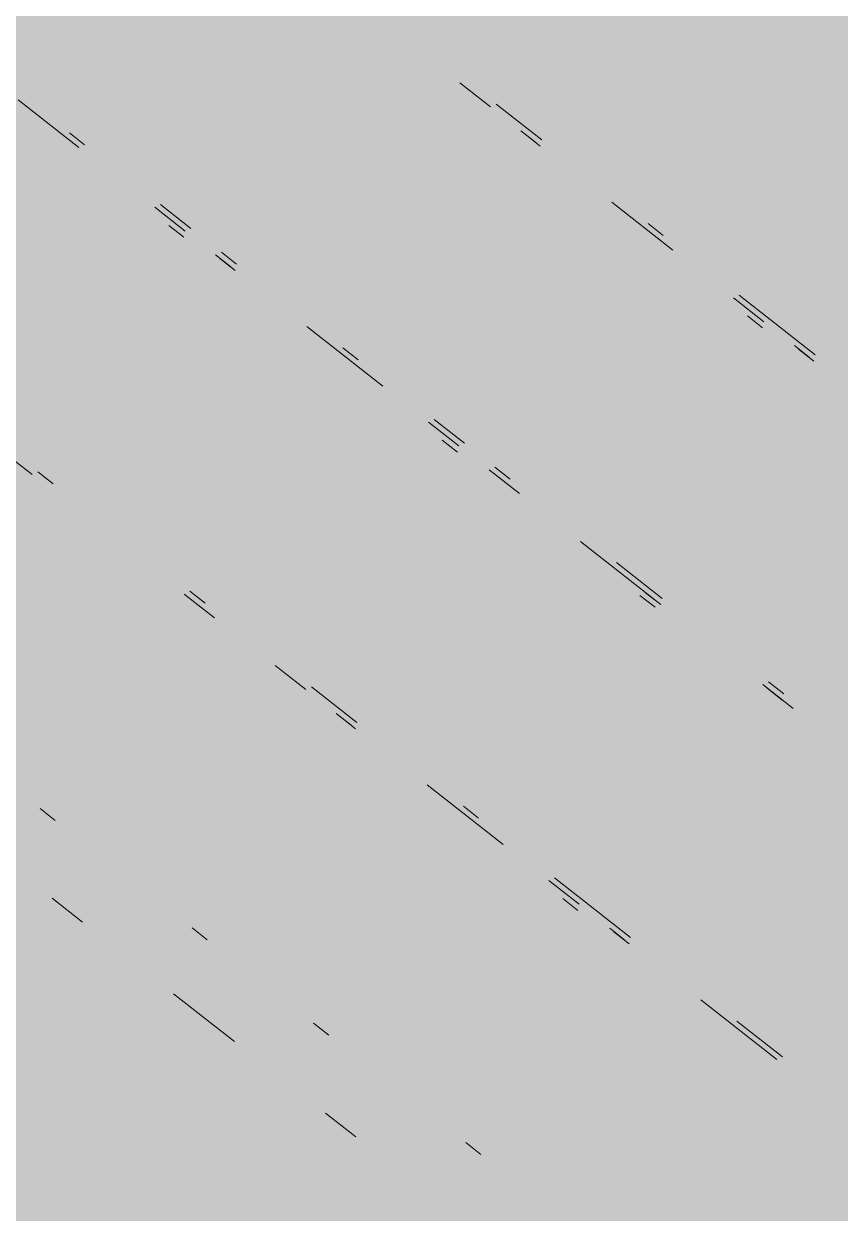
# Paper-space layout '03 3D Building and Roof' of a CAD drawing. Header units: millimetres. Extents: x 5 to 415, y 5 to 292.
# Drawn here: x 276.782 to 278.572, y 73.742 to 76.349 of the extents above; entities that cross this region are included whole.
import ezdxf

# ---------------------------------------------------------------- set-up
doc = ezdxf.new("R2010")
doc.units = ezdxf.units.MM
doc.layers.add('EXISTING', color=7, linetype='Continuous')
doc.layers.add('IMAGES', color=7, linetype='Continuous')

# ---------------------------------------------------------------- blocks, each defined once
blk = doc.blocks.new('SHEET_03')
at = {"layer": 'EXISTING', "color": 250, "lineweight": 9}
for p, q in [((277.7383, 76.2196), (277.805, 76.1673)), ((276.7694, 76.1827), (276.9027, 76.0781)), ((277.9175, 76.0946), (277.8175, 76.1731)), ((276.9152, 76.0839), (276.8818, 76.1101)), ((277.8716, 76.1149), (277.905, 76.0888)), ((277.9144, 76.081), (277.8811, 76.1071)), ((277.0693, 75.9473), (277.1359, 75.895)), ((277.1484, 75.9008), (277.0818, 75.9531)), ((278.0716, 75.958), (278.2049, 75.8533)), ((277.1329, 75.8813), (277.0996, 75.9074)), ((278.1841, 75.8854), (278.1507, 75.9115)), ((277.2026, 75.8426), (277.2359, 75.8165)), ((277.2484, 75.8224), (277.2151, 75.8485)), ((277.2454, 75.8087), (277.212, 75.8348)), ((278.3382, 75.7487), (278.4049, 75.6964)), ((278.5173, 75.6238), (278.3507, 75.7546)), ((278.4018, 75.6827), (278.3685, 75.7089)), ((277.4026, 75.6857), (277.5692, 75.5549)), ((277.515, 75.6131), (277.4817, 75.6392)), ((278.4715, 75.6441), (278.5048, 75.6179)), ((278.5143, 75.6101), (278.4809, 75.6363)), ((277.6692, 75.4764), (277.7358, 75.4241)), ((277.7483, 75.43), (277.6817, 75.4823)), ((277.7328, 75.4104), (277.6994, 75.4366)), ((276.7335, 75.4134), (276.8002, 75.3611)), ((277.8025, 75.3718), (277.8691, 75.3195)), ((277.8483, 75.3515), (277.815, 75.3777)), ((276.846, 75.3408), (276.8127, 75.367)), ((277.8452, 75.3378), (277.8119, 75.364)), ((278.0024, 75.2148), (278.1691, 75.084)), ((278.1816, 75.0899), (278.0816, 75.1684)), ((277.1334, 75.0995), (277.2001, 75.0472)), ((277.1793, 75.0792), (277.1459, 75.1054)), ((278.166, 75.0704), (278.1327, 75.0965)), ((278.1785, 75.0762), (278.1452, 75.1024)), ((277.3334, 74.9425), (277.4001, 74.8902)), ((278.4024, 74.9009), (278.469, 74.8486)), ((278.4482, 74.8806), (278.4148, 74.9068)), ((277.5125, 74.8176), (277.4125, 74.8961)), ((278.4451, 74.8669), (278.4118, 74.8931)), ((277.4667, 74.8379), (277.5, 74.8118)), ((277.5095, 74.8039), (277.4761, 74.8301)), ((277.6667, 74.681), (277.8333, 74.5502)), ((276.851, 74.6033), (276.8176, 74.6295)), ((277.7791, 74.6083), (277.7458, 74.6345)), ((277.9333, 74.4717), (277.9999, 74.4194)), ((278.1124, 74.3468), (277.9458, 74.4775)), ((276.8438, 74.4327), (276.9104, 74.3804)), ((277.9969, 74.4057), (277.9636, 74.4318)), ((277.1842, 74.3417), (277.1509, 74.3679)), ((278.0666, 74.367), (278.0999, 74.3409)), ((278.1093, 74.3331), (278.076, 74.3592)), ((277.1104, 74.2234), (277.2437, 74.1188)), ((278.2665, 74.2101), (278.4332, 74.0793)), ((277.4509, 74.1324), (277.4175, 74.1586)), ((278.4457, 74.0852), (278.3457, 74.1636)), ((277.4437, 73.9618), (277.5103, 73.9095)), ((277.7841, 73.8709), (277.7508, 73.897))]:
    blk.add_line(p, q, dxfattribs=at)
at = {"layer": 'IMAGES', "color": 7}
for points in [[(276.6145, 76.3482), (277.1927, 76.3482), (276.6145, 76.4446), (277.1927, 76.4446)], [(277.1927, 76.3482), (277.2891, 76.3482), (277.1927, 76.4446), (277.2891, 76.4446)], [(277.2891, 76.3482), (277.3855, 76.3482), (277.2891, 76.4446), (277.3855, 76.4446)], [(277.3855, 76.3482), (277.4818, 76.3482), (277.3855, 76.4446), (277.4818, 76.4446)], [(277.4818, 76.3482), (277.5782, 76.3482), (277.4818, 76.4446), (277.5782, 76.4446)], [(277.5782, 76.3482), (277.6745, 76.3482), (277.5782, 76.4446), (277.6745, 76.4446)], [(277.6745, 76.3482), (277.7709, 76.3482), (277.6745, 76.4446), (277.7709, 76.4446)], [(277.7709, 76.3482), (278.2527, 76.3482), (277.7709, 76.4446), (278.2527, 76.4446)], [(278.2527, 76.3482), (278.4455, 76.3482), (278.2527, 76.4446), (278.4455, 76.4446)], [(278.4455, 76.3482), (278.6382, 76.3482), (278.4455, 76.4446), (278.6382, 76.4446)], [(276.7109, 76.2518), (276.8073, 76.2518), (276.7109, 76.3482), (276.8073, 76.3482)], [(276.8073, 76.2518), (276.9036, 76.2518), (276.8073, 76.3482), (276.9036, 76.3482)], [(276.9036, 76.2518), (277.3855, 76.2518), (276.9036, 76.3482), (277.3855, 76.3482)], [(277.3855, 76.2518), (277.4818, 76.2518), (277.3855, 76.3482), (277.4818, 76.3482)], [(277.4818, 76.2518), (277.5782, 76.2518), (277.4818, 76.3482), (277.5782, 76.3482)], [(277.5782, 76.2518), (277.7709, 76.2518), (277.5782, 76.3482), (277.7709, 76.3482)], [(277.7709, 76.2518), (277.8673, 76.2518), (277.7709, 76.3482), (277.8673, 76.3482)], [(277.8673, 76.2518), (278.3491, 76.2518), (277.8673, 76.3482), (278.3491, 76.3482)], [(278.3491, 76.2518), (278.4455, 76.2518), (278.3491, 76.3482), (278.4455, 76.3482)], [(278.4455, 76.2518), (278.5418, 76.2518), (278.4455, 76.3482), (278.5418, 76.3482)], [(278.5418, 76.2518), (278.7345, 76.2518), (278.5418, 76.3482), (278.7345, 76.3482)], [(276.7109, 76.1554), (276.8073, 76.1554), (276.7109, 76.2518), (276.8073, 76.2518)], [(276.8073, 76.1554), (276.9036, 76.1554), (276.8073, 76.2518), (276.9036, 76.2518)], [(276.9036, 76.1554), (277, 76.1554), (276.9036, 76.2518), (277, 76.2518)], [(277, 76.1554), (277.4818, 76.1554), (277, 76.2518), (277.4818, 76.2518)], [(277.4818, 76.1554), (277.5782, 76.1554), (277.4818, 76.2518), (277.5782, 76.2518)], [(277.5782, 76.1554), (277.6745, 76.1554), (277.5782, 76.2518), (277.6745, 76.2518)], [(277.6745, 76.1554), (277.8673, 76.1554), (277.6745, 76.2518), (277.8673, 76.2518)], [(277.8673, 76.1554), (277.9636, 76.1554), (277.8673, 76.2518), (277.9636, 76.2518)], [(277.9636, 76.1554), (278.5418, 76.1554), (277.9636, 76.2518), (278.5418, 76.2518)], [(278.5418, 76.1554), (278.6382, 76.1554), (278.5418, 76.2518), (278.6382, 76.2518)], [(276.7109, 76.059), (276.8073, 76.059), (276.7109, 76.1554), (276.8073, 76.1554)], [(276.8073, 76.059), (277, 76.059), (276.8073, 76.1554), (277, 76.1554)], [(277, 76.059), (277.0964, 76.059), (277, 76.1554), (277.0964, 76.1554)], [(277.0964, 76.059), (277.5782, 76.059), (277.0964, 76.1554), (277.5782, 76.1554)], [(277.5782, 76.059), (277.6745, 76.059), (277.5782, 76.1554), (277.6745, 76.1554)], [(277.6745, 76.059), (277.7709, 76.059), (277.6745, 76.1554), (277.7709, 76.1554)], [(277.7709, 76.059), (277.9636, 76.059), (277.7709, 76.1554), (277.9636, 76.1554)], [(277.9636, 76.059), (278.06, 76.059), (277.9636, 76.1554), (278.06, 76.1554)], [(278.06, 76.059), (278.1564, 76.059), (278.06, 76.1554), (278.1564, 76.1554)], [(278.1564, 76.059), (278.6382, 76.059), (278.1564, 76.1554), (278.6382, 76.1554)], [(276.7109, 75.9626), (276.8073, 75.9626), (276.7109, 76.059), (276.8073, 76.059)], [(276.8073, 75.9626), (276.9036, 75.9626), (276.8073, 76.059), (276.9036, 76.059)], [(276.9036, 75.9626), (277, 75.9626), (276.9036, 76.059), (277, 76.059)], [(277, 75.9626), (277.0964, 75.9626), (277, 76.059), (277.0964, 76.059)], [(277.0964, 75.9626), (277.1927, 75.9626), (277.0964, 76.059), (277.1927, 76.059)], [(277.1927, 75.9626), (277.2891, 75.9626), (277.1927, 76.059), (277.2891, 76.059)], [(277.2891, 75.8662), (277.8673, 75.8662), (277.2891, 76.059), (277.8673, 76.059)], [(277.8673, 75.9626), (277.9636, 75.9626), (277.8673, 76.059), (277.9636, 76.059)], [(277.9636, 75.9626), (278.1564, 75.9626), (277.9636, 76.059), (278.1564, 76.059)], [(278.1564, 75.9626), (278.2527, 75.9626), (278.1564, 76.059), (278.2527, 76.059)], [(278.2527, 75.9626), (278.7345, 75.9626), (278.2527, 76.059), (278.7345, 76.059)], [(276.3255, 75.8662), (276.8073, 75.8662), (276.3255, 75.9626), (276.8073, 75.9626)], [(276.8073, 75.8662), (276.9036, 75.8662), (276.8073, 75.9626), (276.9036, 75.9626)], [(276.9036, 75.8662), (277, 75.8662), (276.9036, 75.9626), (277, 75.9626)], [(277, 75.8662), (277.0964, 75.8662), (277, 75.9626), (277.0964, 75.9626)], [(277.0964, 75.8662), (277.1927, 75.8662), (277.0964, 75.9626), (277.1927, 75.9626)], [(277.1927, 75.8662), (277.2891, 75.8662), (277.1927, 75.9626), (277.2891, 75.9626)], [(277.8673, 75.8662), (277.9636, 75.8662), (277.8673, 75.9626), (277.9636, 75.9626)], [(277.9636, 75.8662), (278.06, 75.8662), (277.9636, 75.9626), (278.06, 75.9626)], [(278.06, 75.8662), (278.2527, 75.8662), (278.06, 75.9626), (278.2527, 75.9626)], [(278.2527, 75.8662), (278.3491, 75.8662), (278.2527, 75.9626), (278.3491, 75.9626)], [(278.3491, 75.8662), (278.8309, 75.8662), (278.3491, 75.9626), (278.8309, 75.9626)], [(276.5182, 75.7698), (277, 75.7698), (276.5182, 75.8662), (277, 75.8662)], [(277, 75.7698), (277.0964, 75.7698), (277, 75.8662), (277.0964, 75.8662)], [(277.0964, 75.7698), (277.2891, 75.7698), (277.0964, 75.8662), (277.2891, 75.8662)], [(277.2891, 75.7698), (277.3855, 75.7698), (277.2891, 75.8662), (277.3855, 75.8662)], [(277.3855, 75.7698), (277.9636, 75.7698), (277.3855, 75.8662), (277.9636, 75.8662)], [(277.9636, 75.7698), (278.06, 75.7698), (277.9636, 75.8662), (278.06, 75.8662)], [(278.06, 75.7698), (278.1564, 75.7698), (278.06, 75.8662), (278.1564, 75.8662)], [(278.1564, 75.7698), (278.2527, 75.7698), (278.1564, 75.8662), (278.2527, 75.8662)], [(278.2527, 75.7698), (278.3491, 75.7698), (278.2527, 75.8662), (278.3491, 75.8662)], [(278.3491, 75.7698), (278.4455, 75.7698), (278.3491, 75.8662), (278.4455, 75.8662)], [(278.4455, 75.7698), (278.5418, 75.7698), (278.4455, 75.8662), (278.5418, 75.8662)], [(278.5418, 75.7698), (279.0236, 75.7698), (278.5418, 75.8662), (279.0236, 75.8662)], [(276.6145, 75.6734), (277.0964, 75.6734), (276.6145, 75.7698), (277.0964, 75.7698)], [(277.0964, 75.6734), (277.1927, 75.6734), (277.0964, 75.7698), (277.1927, 75.7698)], [(277.1927, 75.6734), (277.2891, 75.6734), (277.1927, 75.7698), (277.2891, 75.7698)], [(277.2891, 75.6734), (277.3855, 75.6734), (277.2891, 75.7698), (277.3855, 75.7698)], [(277.3855, 75.6734), (277.4818, 75.6734), (277.3855, 75.7698), (277.4818, 75.7698)], [(277.4818, 75.6734), (278.1564, 75.6734), (277.4818, 75.7698), (278.1564, 75.7698)], [(278.1564, 75.6734), (278.2527, 75.6734), (278.1564, 75.7698), (278.2527, 75.7698)], [(278.2527, 75.6734), (278.3491, 75.6734), (278.2527, 75.7698), (278.3491, 75.7698)], [(278.3491, 75.6734), (278.4455, 75.6734), (278.3491, 75.7698), (278.4455, 75.7698)], [(278.4455, 75.6734), (278.5418, 75.6734), (278.4455, 75.7698), (278.5418, 75.7698)], [(278.5418, 75.6734), (278.6382, 75.6734), (278.5418, 75.7698), (278.6382, 75.7698)], [(276.7109, 75.577), (277.2891, 75.577), (276.7109, 75.6734), (277.2891, 75.6734)], [(277.2891, 75.577), (277.3855, 75.577), (277.2891, 75.6734), (277.3855, 75.6734)], [(277.3855, 75.577), (277.5782, 75.577), (277.3855, 75.6734), (277.5782, 75.6734)], [(277.5782, 75.577), (277.6745, 75.577), (277.5782, 75.6734), (277.6745, 75.6734)], [(277.6745, 75.577), (277.7709, 75.577), (277.6745, 75.6734), (277.7709, 75.6734)], [(277.7709, 75.577), (278.2527, 75.577), (277.7709, 75.6734), (278.2527, 75.6734)], [(278.2527, 75.577), (278.3491, 75.577), (278.2527, 75.6734), (278.3491, 75.6734)], [(278.3491, 75.577), (278.4455, 75.577), (278.3491, 75.6734), (278.4455, 75.6734)], [(278.4455, 75.577), (278.5418, 75.577), (278.4455, 75.6734), (278.5418, 75.6734)], [(278.5418, 75.577), (278.6382, 75.577), (278.5418, 75.6734), (278.6382, 75.6734)], [(276.7109, 75.4806), (276.8073, 75.4806), (276.7109, 75.577), (276.8073, 75.577)], [(276.8073, 75.4806), (276.9036, 75.4806), (276.8073, 75.577), (276.9036, 75.577)], [(276.9036, 75.4806), (277.4818, 75.4806), (276.9036, 75.577), (277.4818, 75.577)], [(277.4818, 75.4806), (277.6745, 75.4806), (277.4818, 75.577), (277.6745, 75.577)], [(277.6745, 75.4806), (277.7709, 75.4806), (277.6745, 75.577), (277.7709, 75.577)], [(277.7709, 75.4806), (278.3491, 75.4806), (277.7709, 75.577), (278.3491, 75.577)], [(278.3491, 75.4806), (278.4455, 75.4806), (278.3491, 75.577), (278.4455, 75.577)], [(278.4455, 75.4806), (278.5418, 75.4806), (278.4455, 75.577), (278.5418, 75.577)], [(278.5418, 75.4806), (278.7345, 75.4806), (278.5418, 75.577), (278.7345, 75.577)], [(276.6145, 75.3842), (276.8073, 75.3842), (276.6145, 75.4806), (276.8073, 75.4806)], [(276.8073, 75.3842), (276.9036, 75.3842), (276.8073, 75.4806), (276.9036, 75.4806)], [(276.9036, 75.3842), (277, 75.3842), (276.9036, 75.4806), (277, 75.4806)], [(277, 75.3842), (277.4818, 75.3842), (277, 75.4806), (277.4818, 75.4806)], [(277.4818, 75.3842), (277.5782, 75.3842), (277.4818, 75.4806), (277.5782, 75.4806)], [(277.5782, 75.3842), (277.6745, 75.3842), (277.5782, 75.4806), (277.6745, 75.4806)], [(277.6745, 75.3842), (277.8673, 75.3842), (277.6745, 75.4806), (277.8673, 75.4806)], [(277.8673, 75.3842), (278.06, 75.3842), (277.8673, 75.4806), (278.06, 75.4806)], [(278.06, 75.3842), (278.5418, 75.3842), (278.06, 75.4806), (278.5418, 75.4806)], [(278.5418, 75.3842), (278.6382, 75.3842), (278.5418, 75.4806), (278.6382, 75.4806)], [(276.7109, 75.2878), (276.8073, 75.2878), (276.7109, 75.3842), (276.8073, 75.3842)], [(276.8073, 75.2878), (276.9036, 75.2878), (276.8073, 75.3842), (276.9036, 75.3842)], [(276.9036, 75.2878), (277.0964, 75.2878), (276.9036, 75.3842), (277.0964, 75.3842)], [(277.0964, 75.2878), (277.5782, 75.2878), (277.0964, 75.3842), (277.5782, 75.3842)], [(277.5782, 75.2878), (277.6745, 75.2878), (277.5782, 75.3842), (277.6745, 75.3842)], [(277.6745, 75.2878), (277.7709, 75.2878), (277.6745, 75.3842), (277.7709, 75.3842)], [(277.7709, 75.2878), (277.8673, 75.2878), (277.7709, 75.3842), (277.8673, 75.3842)], [(277.8673, 75.2878), (277.9636, 75.2878), (277.8673, 75.3842), (277.9636, 75.3842)], [(277.9636, 75.2878), (278.06, 75.2878), (277.9636, 75.3842), (278.06, 75.3842)], [(278.06, 75.2878), (278.1564, 75.2878), (278.06, 75.3842), (278.1564, 75.3842)], [(278.1564, 75.2878), (278.6382, 75.2878), (278.1564, 75.3842), (278.6382, 75.3842)], [(276.7109, 75.1914), (276.8073, 75.1914), (276.7109, 75.2878), (276.8073, 75.2878)], [(276.8073, 75.1914), (276.9036, 75.1914), (276.8073, 75.2878), (276.9036, 75.2878)], [(276.9036, 75.1914), (277.0964, 75.1914), (276.9036, 75.2878), (277.0964, 75.2878)], [(277.0964, 75.1914), (277.1927, 75.1914), (277.0964, 75.2878), (277.1927, 75.2878)], [(277.1927, 75.1914), (277.6745, 75.1914), (277.1927, 75.2878), (277.6745, 75.2878)], [(277.6745, 75.1914), (277.7709, 75.1914), (277.6745, 75.2878), (277.7709, 75.2878)], [(277.7709, 75.1914), (277.8673, 75.1914), (277.7709, 75.2878), (277.8673, 75.2878)], [(277.8673, 75.1914), (277.9636, 75.1914), (277.8673, 75.2878), (277.9636, 75.2878)], [(277.9636, 75.1914), (278.06, 75.1914), (277.9636, 75.2878), (278.06, 75.2878)], [(278.06, 75.1914), (278.1564, 75.1914), (278.06, 75.2878), (278.1564, 75.2878)], [(278.1564, 75.1914), (278.2527, 75.1914), (278.1564, 75.2878), (278.2527, 75.2878)], [(278.2527, 75.1914), (278.7345, 75.1914), (278.2527, 75.2878), (278.7345, 75.2878)], [(276.4218, 75.095), (276.8073, 75.095), (276.4218, 75.1914), (276.8073, 75.1914)], [(276.8073, 75.095), (276.9036, 75.095), (276.8073, 75.1914), (276.9036, 75.1914)], [(276.9036, 75.095), (277, 75.095), (276.9036, 75.1914), (277, 75.1914)], [(277, 75.095), (277.0964, 75.095), (277, 75.1914), (277.0964, 75.1914)], [(277.0964, 75.095), (277.1927, 75.095), (277.0964, 75.1914), (277.1927, 75.1914)], [(277.1927, 75.095), (277.3855, 75.095), (277.1927, 75.1914), (277.3855, 75.1914)], [(277.3855, 75.095), (277.7709, 75.095), (277.3855, 75.1914), (277.7709, 75.1914)], [(277.7709, 75.095), (277.8673, 75.095), (277.7709, 75.1914), (277.8673, 75.1914)], [(277.8673, 75.095), (277.9636, 75.095), (277.8673, 75.1914), (277.9636, 75.1914)], [(277.9636, 75.095), (278.06, 75.095), (277.9636, 75.1914), (278.06, 75.1914)], [(278.06, 75.095), (278.1564, 75.095), (278.06, 75.1914), (278.1564, 75.1914)], [(278.1564, 75.095), (278.2527, 75.095), (278.1564, 75.1914), (278.2527, 75.1914)], [(278.2527, 75.095), (278.3491, 75.095), (278.2527, 75.1914), (278.3491, 75.1914)], [(278.3491, 75.095), (278.9273, 75.095), (278.3491, 75.1914), (278.9273, 75.1914)], [(276.5182, 74.9986), (276.9036, 74.9986), (276.5182, 75.095), (276.9036, 75.095)], [(276.9036, 74.9986), (277.0964, 74.9986), (276.9036, 75.095), (277.0964, 75.095)], [(277.0964, 74.9986), (277.1927, 74.9986), (277.0964, 75.095), (277.1927, 75.095)], [(277.1927, 74.9022), (277.2891, 74.9022), (277.1927, 75.095), (277.2891, 75.095)], [(277.2891, 74.9986), (277.3855, 74.9986), (277.2891, 75.095), (277.3855, 75.095)], [(277.3855, 74.9986), (277.9636, 74.9986), (277.3855, 75.095), (277.9636, 75.095)], [(277.9636, 74.9986), (278.06, 74.9986), (277.9636, 75.095), (278.06, 75.095)], [(278.06, 74.9986), (278.1564, 74.9986), (278.06, 75.095), (278.1564, 75.095)], [(278.1564, 74.9986), (278.3491, 74.9986), (278.1564, 75.095), (278.3491, 75.095)], [(278.3491, 74.9986), (278.4455, 74.9986), (278.3491, 75.095), (278.4455, 75.095)], [(278.4455, 74.9986), (278.5418, 74.9986), (278.4455, 75.095), (278.5418, 75.095)], [(278.5418, 74.9986), (279.0236, 74.9986), (278.5418, 75.095), (279.0236, 75.095)], [(276.5182, 74.9022), (277.0964, 74.9022), (276.5182, 74.9986), (277.0964, 74.9986)], [(277.0964, 74.9022), (277.1927, 74.9022), (277.0964, 74.9986), (277.1927, 74.9986)], [(277.2891, 74.9022), (277.3855, 74.9022), (277.2891, 74.9986), (277.3855, 74.9986)], [(277.3855, 74.9022), (277.4818, 74.9022), (277.3855, 74.9986), (277.4818, 74.9986)], [(277.4818, 74.9022), (277.5782, 74.9022), (277.4818, 74.9986), (277.5782, 74.9986)], [(277.5782, 74.9022), (278.06, 74.9022), (277.5782, 74.9986), (278.06, 74.9986)], [(278.06, 74.9022), (278.1564, 74.9022), (278.06, 74.9986), (278.1564, 74.9986)], [(278.1564, 74.9022), (278.2527, 74.9022), (278.1564, 74.9986), (278.2527, 74.9986)], [(278.2527, 74.9022), (278.4455, 74.9022), (278.2527, 74.9986), (278.4455, 74.9986)], [(278.4455, 74.9022), (278.6382, 74.9022), (278.4455, 74.9986), (278.6382, 74.9986)], [(276.7109, 74.8058), (276.8073, 74.8058), (276.7109, 74.9022), (276.8073, 74.9022)], [(276.8073, 74.8058), (277.0964, 74.8058), (276.8073, 74.9022), (277.0964, 74.9022)], [(277.0964, 74.8058), (277.1927, 74.8058), (277.0964, 74.9022), (277.1927, 74.9022)], [(277.1927, 74.8058), (277.2891, 74.8058), (277.1927, 74.9022), (277.2891, 74.9022)], [(277.2891, 74.8058), (277.3855, 74.8058), (277.2891, 74.9022), (277.3855, 74.9022)], [(277.3855, 74.8058), (277.5782, 74.8058), (277.3855, 74.9022), (277.5782, 74.9022)], [(277.5782, 74.8058), (277.6745, 74.8058), (277.5782, 74.9022), (277.6745, 74.9022)], [(277.6745, 74.8058), (278.2527, 74.8058), (277.6745, 74.9022), (278.2527, 74.9022)], [(278.2527, 74.8058), (278.3491, 74.8058), (278.2527, 74.9022), (278.3491, 74.9022)], [(278.3491, 74.8058), (278.4455, 74.8058), (278.3491, 74.9022), (278.4455, 74.9022)], [(278.4455, 74.7094), (278.6382, 74.7094), (278.4455, 74.9022), (278.6382, 74.9022)], [(276.7109, 74.7094), (276.8073, 74.7094), (276.7109, 74.8058), (276.8073, 74.8058)], [(276.8073, 74.7094), (276.9036, 74.7094), (276.8073, 74.8058), (276.9036, 74.8058)], [(276.9036, 74.7094), (277.2891, 74.7094), (276.9036, 74.8058), (277.2891, 74.8058)], [(277.2891, 74.7094), (277.3855, 74.7094), (277.2891, 74.8058), (277.3855, 74.8058)], [(277.3855, 74.7094), (277.4818, 74.7094), (277.3855, 74.8058), (277.4818, 74.8058)], [(277.4818, 74.7094), (277.6745, 74.7094), (277.4818, 74.8058), (277.6745, 74.8058)], [(277.6745, 74.7094), (277.7709, 74.7094), (277.6745, 74.8058), (277.7709, 74.8058)], [(277.7709, 74.7094), (277.8673, 74.7094), (277.7709, 74.8058), (277.8673, 74.8058)], [(277.8673, 74.7094), (278.3491, 74.7094), (277.8673, 74.8058), (278.3491, 74.8058)], [(278.3491, 74.7094), (278.4455, 74.7094), (278.3491, 74.8058), (278.4455, 74.8058)], [(276.7109, 74.613), (276.8073, 74.613), (276.7109, 74.7094), (276.8073, 74.7094)], [(276.8073, 74.613), (276.9036, 74.613), (276.8073, 74.7094), (276.9036, 74.7094)], [(276.9036, 74.613), (277, 74.613), (276.9036, 74.7094), (277, 74.7094)], [(277, 74.613), (277.3855, 74.613), (277, 74.7094), (277.3855, 74.7094)], [(277.3855, 74.613), (277.4818, 74.613), (277.3855, 74.7094), (277.4818, 74.7094)], [(277.4818, 74.613), (277.5782, 74.613), (277.4818, 74.7094), (277.5782, 74.7094)], [(277.5782, 74.613), (277.7709, 74.613), (277.5782, 74.7094), (277.7709, 74.7094)], [(277.7709, 74.613), (277.8673, 74.613), (277.7709, 74.7094), (277.8673, 74.7094)], [(277.8673, 74.613), (277.9636, 74.613), (277.8673, 74.7094), (277.9636, 74.7094)], [(277.9636, 74.613), (278.4455, 74.613), (277.9636, 74.7094), (278.4455, 74.7094)], [(278.4455, 74.613), (278.5418, 74.613), (278.4455, 74.7094), (278.5418, 74.7094)], [(278.5418, 74.613), (278.6382, 74.613), (278.5418, 74.7094), (278.6382, 74.7094)], [(276.7109, 74.5166), (276.8073, 74.5166), (276.7109, 74.613), (276.8073, 74.613)], [(276.8073, 74.5166), (277, 74.5166), (276.8073, 74.613), (277, 74.613)], [(277, 74.5166), (277.0964, 74.5166), (277, 74.613), (277.0964, 74.613)], [(277.0964, 74.5166), (277.5782, 74.5166), (277.0964, 74.613), (277.5782, 74.613)], [(277.5782, 74.5166), (277.6745, 74.5166), (277.5782, 74.613), (277.6745, 74.613)], [(277.6745, 74.5166), (277.8673, 74.5166), (277.6745, 74.613), (277.8673, 74.613)], [(277.8673, 74.5166), (277.9636, 74.5166), (277.8673, 74.613), (277.9636, 74.613)], [(277.9636, 74.5166), (278.06, 74.5166), (277.9636, 74.613), (278.06, 74.613)], [(278.06, 74.5166), (278.5418, 74.5166), (278.06, 74.613), (278.5418, 74.613)], [(278.5418, 74.5166), (278.6382, 74.5166), (278.5418, 74.613), (278.6382, 74.613)], [(276.7109, 74.4202), (276.8073, 74.4202), (276.7109, 74.5166), (276.8073, 74.5166)], [(276.8073, 74.4202), (276.9036, 74.4202), (276.8073, 74.5166), (276.9036, 74.5166)], [(276.9036, 74.4202), (277, 74.4202), (276.9036, 74.5166), (277, 74.5166)], [(277, 74.4202), (277.0964, 74.4202), (277, 74.5166), (277.0964, 74.5166)], [(277.0964, 74.4202), (277.1927, 74.4202), (277.0964, 74.5166), (277.1927, 74.5166)], [(277.1927, 74.4202), (277.2891, 74.4202), (277.1927, 74.5166), (277.2891, 74.5166)], [(277.2891, 74.4202), (277.6745, 74.4202), (277.2891, 74.5166), (277.6745, 74.5166)], [(277.6745, 74.4202), (277.7709, 74.4202), (277.6745, 74.5166), (277.7709, 74.5166)], [(277.7709, 74.4202), (277.8673, 74.4202), (277.7709, 74.5166), (277.8673, 74.5166)], [(277.8673, 74.4202), (278.06, 74.4202), (277.8673, 74.5166), (278.06, 74.5166)], [(278.06, 74.4202), (278.7345, 74.4202), (278.06, 74.5166), (278.7345, 74.5166)], [(276.7109, 74.3238), (276.8073, 74.3238), (276.7109, 74.4202), (276.8073, 74.4202)], [(276.8073, 74.3238), (276.9036, 74.3238), (276.8073, 74.4202), (276.9036, 74.4202)], [(276.9036, 74.2274), (277, 74.2274), (276.9036, 74.4202), (277, 74.4202)], [(277, 74.3238), (277.0964, 74.3238), (277, 74.4202), (277.0964, 74.4202)], [(277.0964, 74.3238), (277.1927, 74.3238), (277.0964, 74.4202), (277.1927, 74.4202)], [(277.1927, 74.3238), (277.3855, 74.3238), (277.1927, 74.4202), (277.3855, 74.4202)], [(277.3855, 74.3238), (277.7709, 74.3238), (277.3855, 74.4202), (277.7709, 74.4202)], [(277.7709, 74.3238), (277.8673, 74.3238), (277.7709, 74.4202), (277.8673, 74.4202)], [(277.8673, 74.3238), (277.9636, 74.3238), (277.8673, 74.4202), (277.9636, 74.4202)], [(277.9636, 74.3238), (278.1564, 74.3238), (277.9636, 74.4202), (278.1564, 74.4202)], [(278.1564, 74.3238), (278.2527, 74.3238), (278.1564, 74.4202), (278.2527, 74.4202)], [(278.2527, 74.3238), (278.3491, 74.3238), (278.2527, 74.4202), (278.3491, 74.4202)], [(278.3491, 74.3238), (278.8309, 74.3238), (278.3491, 74.4202), (278.8309, 74.4202)], [(276.3255, 74.2274), (276.8073, 74.2274), (276.3255, 74.3238), (276.8073, 74.3238)], [(276.8073, 74.2274), (276.9036, 74.2274), (276.8073, 74.3238), (276.9036, 74.3238)], [(277, 74.2274), (277.2891, 74.2274), (277, 74.3238), (277.2891, 74.3238)], [(277.2891, 74.2274), (277.3855, 74.2274), (277.2891, 74.3238), (277.3855, 74.3238)], [(277.3855, 74.2274), (277.4818, 74.2274), (277.3855, 74.3238), (277.4818, 74.3238)], [(277.4818, 74.2274), (278.06, 74.2274), (277.4818, 74.3238), (278.06, 74.3238)], [(278.06, 74.2274), (278.1564, 74.2274), (278.06, 74.3238), (278.1564, 74.3238)], [(278.1564, 74.2274), (278.3491, 74.2274), (278.1564, 74.3238), (278.3491, 74.3238)], [(278.3491, 74.2274), (278.4455, 74.2274), (278.3491, 74.3238), (278.4455, 74.3238)], [(278.4455, 74.2274), (278.9273, 74.2274), (278.4455, 74.3238), (278.9273, 74.3238)], [(276.4218, 74.131), (276.9036, 74.131), (276.4218, 74.2274), (276.9036, 74.2274)], [(276.9036, 74.131), (277.0964, 74.131), (276.9036, 74.2274), (277.0964, 74.2274)], [(277.0964, 74.131), (277.2891, 74.131), (277.0964, 74.2274), (277.2891, 74.2274)], [(277.2891, 74.131), (277.3855, 74.131), (277.2891, 74.2274), (277.3855, 74.2274)], [(277.3855, 74.131), (277.4818, 74.131), (277.3855, 74.2274), (277.4818, 74.2274)], [(277.4818, 74.131), (277.5782, 74.131), (277.4818, 74.2274), (277.5782, 74.2274)], [(277.5782, 74.131), (277.6745, 74.131), (277.5782, 74.2274), (277.6745, 74.2274)], [(277.6745, 74.131), (278.06, 74.131), (277.6745, 74.2274), (278.06, 74.2274)], [(278.06, 74.131), (278.1564, 74.131), (278.06, 74.2274), (278.1564, 74.2274)], [(278.1564, 74.131), (278.2527, 74.131), (278.1564, 74.2274), (278.2527, 74.2274)], [(278.2527, 74.131), (278.4455, 74.131), (278.2527, 74.2274), (278.4455, 74.2274)], [(278.4455, 74.131), (278.5418, 74.131), (278.4455, 74.2274), (278.5418, 74.2274)], [(278.5418, 74.131), (279.0236, 74.131), (278.5418, 74.2274), (279.0236, 74.2274)], [(276.5182, 74.0346), (277, 74.0346), (276.5182, 74.131), (277, 74.131)], [(277, 74.0346), (277.0964, 74.0346), (277, 74.131), (277.0964, 74.131)], [(277.0964, 74.0346), (277.1927, 74.0346), (277.0964, 74.131), (277.1927, 74.131)], [(277.1927, 74.0346), (277.2891, 74.0346), (277.1927, 74.131), (277.2891, 74.131)], [(277.2891, 74.0346), (277.5782, 74.0346), (277.2891, 74.131), (277.5782, 74.131)], [(277.5782, 74.0346), (277.6745, 74.0346), (277.5782, 74.131), (277.6745, 74.131)], [(277.6745, 74.0346), (277.7709, 74.0346), (277.6745, 74.131), (277.7709, 74.131)], [(277.7709, 74.0346), (278.1564, 74.0346), (277.7709, 74.131), (278.1564, 74.131)], [(278.1564, 74.0346), (278.2527, 74.0346), (278.1564, 74.131), (278.2527, 74.131)], [(278.2527, 74.0346), (278.3491, 74.0346), (278.2527, 74.131), (278.3491, 74.131)], [(278.3491, 74.0346), (278.5418, 74.0346), (278.3491, 74.131), (278.5418, 74.131)], [(278.5418, 74.0346), (278.6382, 74.0346), (278.5418, 74.131), (278.6382, 74.131)], [(276.7109, 73.9382), (277.1927, 73.9382), (276.7109, 74.0346), (277.1927, 74.0346)], [(277.1927, 73.9382), (277.2891, 73.9382), (277.1927, 74.0346), (277.2891, 74.0346)], [(277.2891, 73.9382), (277.3855, 73.9382), (277.2891, 74.0346), (277.3855, 74.0346)], [(277.3855, 73.9382), (277.4818, 73.9382), (277.3855, 74.0346), (277.4818, 74.0346)], [(277.4818, 73.9382), (277.5782, 73.9382), (277.4818, 74.0346), (277.5782, 74.0346)], [(277.5782, 73.9382), (277.6745, 73.9382), (277.5782, 74.0346), (277.6745, 74.0346)], [(277.6745, 73.9382), (277.7709, 73.9382), (277.6745, 74.0346), (277.7709, 74.0346)], [(277.7709, 73.9382), (277.8673, 73.9382), (277.7709, 74.0346), (277.8673, 74.0346)], [(277.8673, 73.9382), (278.2527, 73.9382), (277.8673, 74.0346), (278.2527, 74.0346)], [(278.2527, 73.9382), (278.3491, 73.9382), (278.2527, 74.0346), (278.3491, 74.0346)], [(278.3491, 73.9382), (278.4455, 73.9382), (278.3491, 74.0346), (278.4455, 74.0346)], [(278.4455, 73.9382), (278.5418, 73.9382), (278.4455, 74.0346), (278.5418, 74.0346)], [(278.5418, 73.9382), (278.6382, 73.9382), (278.5418, 74.0346), (278.6382, 74.0346)], [(276.7109, 73.8418), (276.8073, 73.8418), (276.7109, 73.9382), (276.8073, 73.9382)], [(276.8073, 73.8418), (277.2891, 73.8418), (276.8073, 73.9382), (277.2891, 73.9382)], [(277.2891, 73.8418), (277.3855, 73.8418), (277.2891, 73.9382), (277.3855, 73.9382)], [(277.3855, 73.8418), (277.4818, 73.8418), (277.3855, 73.9382), (277.4818, 73.9382)], [(277.4818, 73.8418), (277.5782, 73.8418), (277.4818, 73.9382), (277.5782, 73.9382)], [(277.5782, 73.8418), (277.6745, 73.8418), (277.5782, 73.9382), (277.6745, 73.9382)], [(277.6745, 73.8418), (277.7709, 73.8418), (277.6745, 73.9382), (277.7709, 73.9382)], [(277.7709, 73.8418), (277.8673, 73.8418), (277.7709, 73.9382), (277.8673, 73.9382)], [(277.8673, 73.8418), (277.9636, 73.8418), (277.8673, 73.9382), (277.9636, 73.9382)], [(277.9636, 73.8418), (278.06, 73.8418), (277.9636, 73.9382), (278.06, 73.9382)], [(278.06, 73.8418), (278.4455, 73.8418), (278.06, 73.9382), (278.4455, 73.9382)], [(278.4455, 73.8418), (278.5418, 73.8418), (278.4455, 73.9382), (278.5418, 73.9382)], [(278.5418, 73.8418), (278.6382, 73.8418), (278.5418, 73.9382), (278.6382, 73.9382)], [(276.7109, 73.7454), (276.8073, 73.7454), (276.7109, 73.8418), (276.8073, 73.8418)], [(276.8073, 73.7454), (276.9036, 73.7454), (276.8073, 73.8418), (276.9036, 73.8418)], [(276.9036, 73.7454), (277.3855, 73.7454), (276.9036, 73.8418), (277.3855, 73.8418)], [(277.3855, 73.7454), (277.4818, 73.7454), (277.3855, 73.8418), (277.4818, 73.8418)], [(277.4818, 73.7454), (277.5782, 73.7454), (277.4818, 73.8418), (277.5782, 73.8418)], [(277.5782, 73.7454), (277.6745, 73.7454), (277.5782, 73.8418), (277.6745, 73.8418)], [(277.6745, 73.7454), (277.7709, 73.7454), (277.6745, 73.8418), (277.7709, 73.8418)], [(277.7709, 73.7454), (277.8673, 73.7454), (277.7709, 73.8418), (277.8673, 73.8418)], [(277.8673, 73.7454), (277.9636, 73.7454), (277.8673, 73.8418), (277.9636, 73.8418)], [(277.9636, 73.7454), (278.06, 73.7454), (277.9636, 73.8418), (278.06, 73.8418)], [(278.06, 73.7454), (278.1564, 73.7454), (278.06, 73.8418), (278.1564, 73.8418)], [(278.1564, 73.7454), (278.5418, 73.7454), (278.1564, 73.8418), (278.5418, 73.8418)], [(278.5418, 73.7454), (278.6382, 73.7454), (278.5418, 73.8418), (278.6382, 73.8418)], [(276.7109, 73.649), (276.9036, 73.649), (276.7109, 73.7454), (276.9036, 73.7454)], [(276.9036, 73.649), (277, 73.649), (276.9036, 73.7454), (277, 73.7454)], [(277, 73.649), (277.0964, 73.649), (277, 73.7454), (277.0964, 73.7454)], [(277.0964, 73.649), (277.4818, 73.649), (277.0964, 73.7454), (277.4818, 73.7454)], [(277.4818, 73.649), (277.5782, 73.649), (277.4818, 73.7454), (277.5782, 73.7454)], [(277.5782, 73.649), (277.6745, 73.649), (277.5782, 73.7454), (277.6745, 73.7454)], [(277.6745, 73.649), (277.7709, 73.649), (277.6745, 73.7454), (277.7709, 73.7454)], [(277.7709, 73.649), (277.8673, 73.649), (277.7709, 73.7454), (277.8673, 73.7454)], [(277.8673, 73.649), (277.9636, 73.649), (277.8673, 73.7454), (277.9636, 73.7454)], [(277.9636, 73.649), (278.06, 73.649), (277.9636, 73.7454), (278.06, 73.7454)], [(278.06, 73.649), (278.1564, 73.649), (278.06, 73.7454), (278.1564, 73.7454)], [(278.1564, 73.649), (278.2527, 73.649), (278.1564, 73.7454), (278.2527, 73.7454)], [(278.2527, 73.649), (278.6382, 73.649), (278.2527, 73.7454), (278.6382, 73.7454)]]:
    blk.add_solid(points, dxfattribs=at)

psp = doc.layouts.new('03 3D Building and Roof')

# ---------------------------------------------------------------- block references
psp.add_blockref('SHEET_03', (0, 0))

doc.saveas('drawing.dxf')
